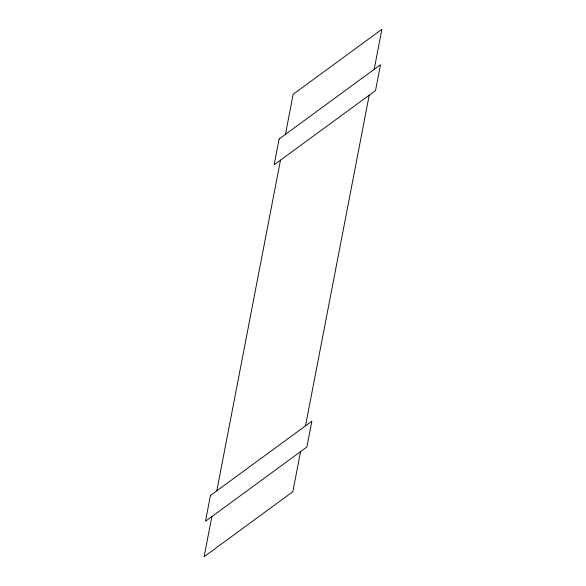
<?xml version="1.0" encoding="UTF-8"?>
<svg xmlns="http://www.w3.org/2000/svg" width="586" height="586" viewBox="0 0 586 586"><rect width="100%" height="100%" fill="white"/><g stroke="black" fill="none" stroke-linecap="round" stroke-linejoin="round"><path stroke-width="0.88" d="M211.832 516.625L204.111 556.7L292.839 491.72L300.552 451.645M216.805 490.804L280.474 160.176M285.448 134.355L293.161 94.28L381.889 29.3L374.168 69.375M305.526 425.824L369.195 95.196M210.462 495.448L205.496 521.262L306.896 447.001L311.862 421.188L210.462 495.448M279.104 138.999L274.138 164.812L375.538 90.552L380.504 64.738L279.104 138.999"/></g></svg>
